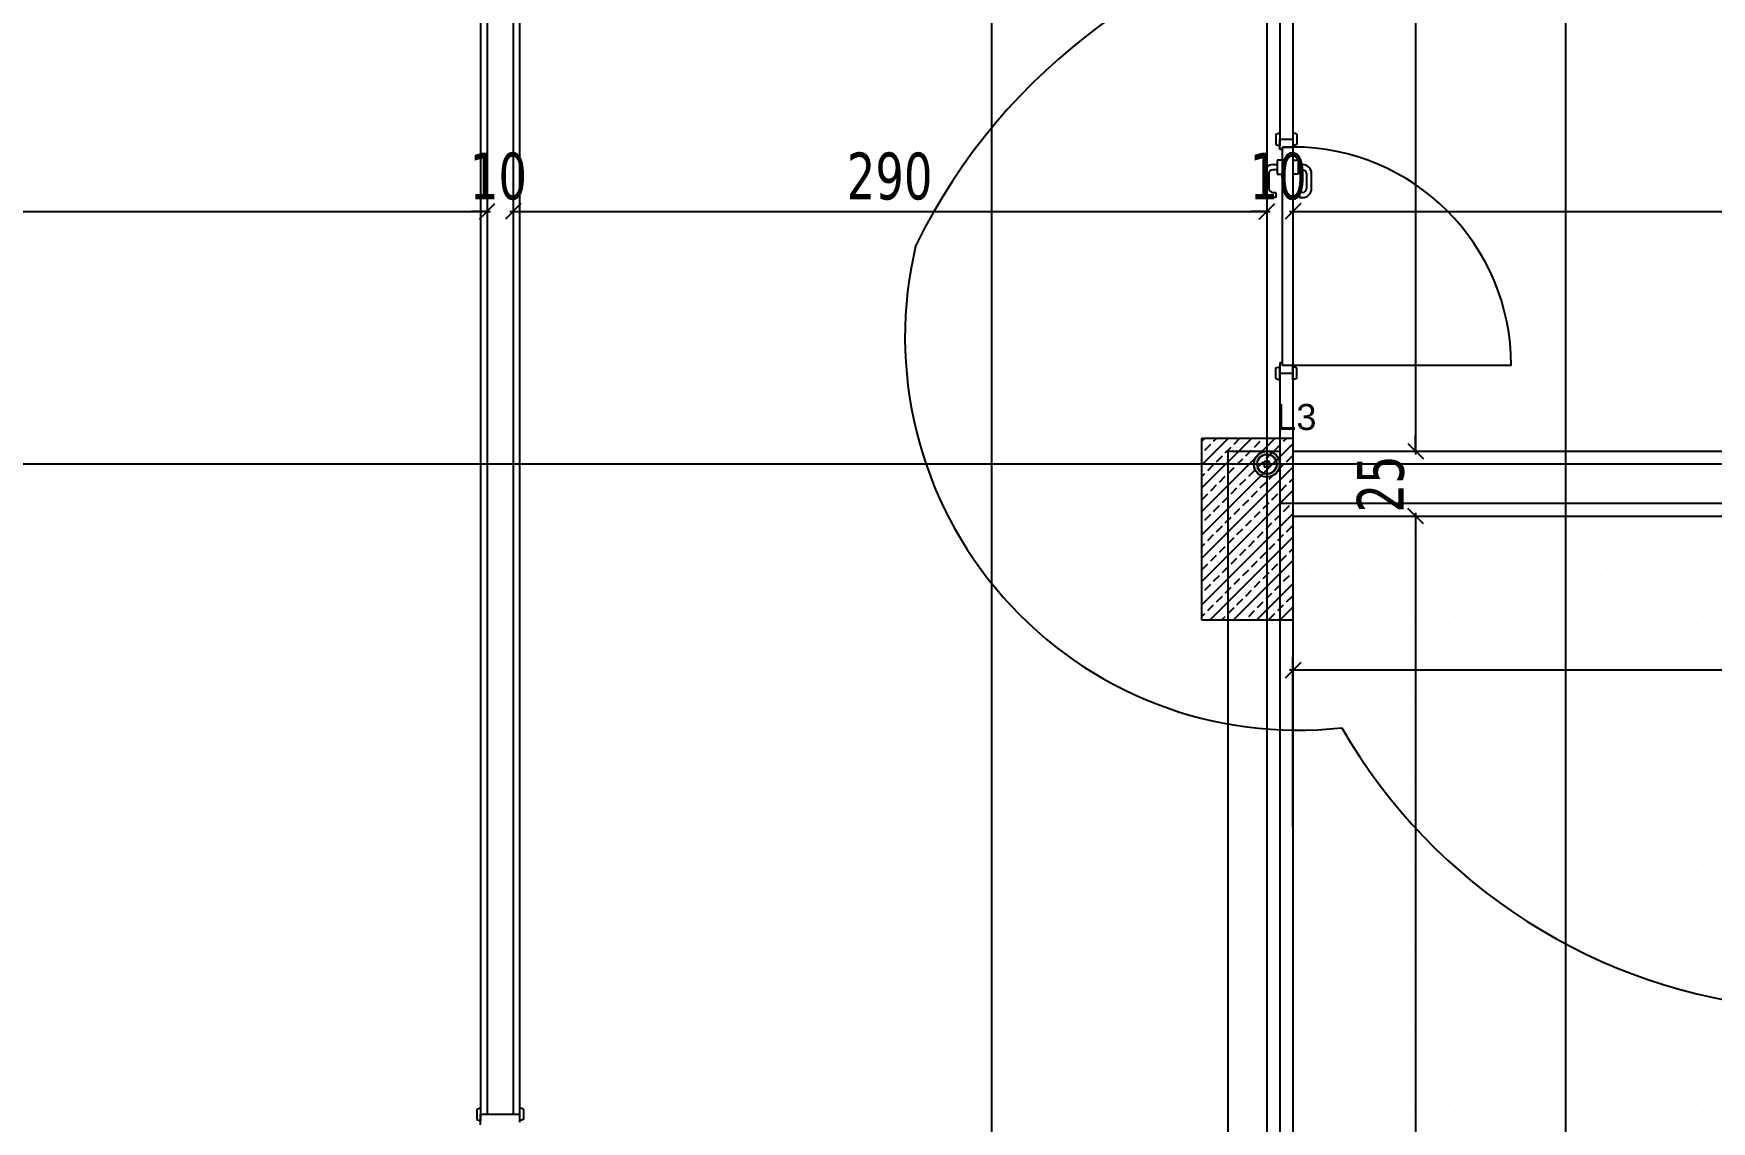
# Model space of a CAD drawing. Header units: millimetres. Extents: x 43168.9 to 43194.6, y -25545.1 to -25543.4.
# Drawn here: x 43177.534 to 43177.6631, y -25543.9605 to -25543.8768 of the extents above; entities that cross this region are included whole.
import ezdxf

# ---------------------------------------------------------------- set-up
doc = ezdxf.new("R2010")
doc.units = ezdxf.units.MM
doc.header["$LTSCALE"] = 200
doc.linetypes.add('DASHDOT', pattern=[1, 0.5, -0.25, 0, -0.25])
doc.linetypes.add('DASHDOT2', pattern=[0.5, 0.25, -0.125, 0, -0.125])
for name, color, linetype in [('aks_sgh', 5, 'DASHDOT2'), ('cam_sgh', 1, 'Continuous'), ('dograma_sgh', 43, 'Continuous'), ('duv_sgh', 4, 'Continuous'), ('gor-4_sgh', 17, 'Continuous'), ('kesitcizgisi_sgh', 22, 'Continuous'), ('kolon-b.a_sgh', 6, 'Continuous'), ('olcudis_sgh', 185, 'Continuous'), ('olcuic_sgh', 183, 'Continuous'), ('siva_sgh', 145, 'Continuous'), ('tarama-betonarme_sgh', 223, 'Continuous'), ('tarama-zemin_sgh', 197, 'Continuous')]:
    doc.layers.add(name, color=color, linetype=linetype)
doc.styles.add('1-200', font='arial.ttf', dxfattribs={"height": 60})
doc.styles.add('dim', font='VERDANA.TTF', dxfattribs={"width": 0.7})

msp = doc.modelspace()

# ---------------------------------------------------------------- hatches: boundary and pattern name
h = msp.add_hatch(color=256)
edge = h.paths.add_edge_path()
edge.add_arc((43177.62888, -25543.90991), 0.001, 0, 360)
edge = h.paths.add_edge_path(flags=16)
edge.add_arc((43177.62888, -25543.90991), 0.00075, 0, 360)

# ---------------------------------------------------------------- linework, layer by layer
at = {"color": 0, "linetype": 'ByBlock', "lineweight": -2}
for p, q in [((43177.56828, -25543.89106), (43177.56948, -25543.88986)), ((43177.56828, -25543.89106), (43177.56948, -25543.88986)), ((43177.57148, -25543.88986), (43177.57028, -25543.89106)), ((43177.57148, -25543.88986), (43177.57028, -25543.89106)), ((43177.62828, -25543.89106), (43177.62948, -25543.88986)), ((43177.62828, -25543.89106), (43177.62948, -25543.88986)), ((43177.63148, -25543.88986), (43177.63028, -25543.89106)), ((43177.63148, -25543.88986), (43177.63028, -25543.89106)), ((43177.63972, -25543.90831), (43177.64092, -25543.90951)), ((43177.63972, -25543.90831), (43177.64092, -25543.90951)), ((43177.62908, -25543.90971), (43177.62868, -25543.90971)), ((43177.62868, -25543.90971), (43177.62868, -25543.91011)), ((43177.62868, -25543.91011), (43177.62908, -25543.91011)), ((43177.62895, -25543.90984), (43177.62881, -25543.90998)), ((43177.62895, -25543.90998), (43177.62881, -25543.90984)), ((43177.62908, -25543.91011), (43177.62908, -25543.90971)), ((43177.64092, -25543.91451), (43177.63972, -25543.91331)), ((43177.64092, -25543.91451), (43177.63972, -25543.91331)), ((43177.63148, -25543.92516), (43177.63028, -25543.92636))]:
    msp.add_line(p, q, dxfattribs=at)
for p, q in [((43177.60188, -25543.89303), (43177.60188, -25543.89303)), ((43177.63464, -25543.93019), (43177.63464, -25543.93019))]:
    msp.add_line(p, q)
at = {"color": 0, "linetype": 'Continuous', "lineweight": -2}
for radius in [0.001, 0.00075]:
    msp.add_circle((43177.62888, -25543.90991), radius, dxfattribs=at)
for centre, radius, start, end in [((43177.64353, -25543.91362), 0.04646, 43.6908, 153.6908), ((43177.63127, -25543.90014), 0.03024, 166.3941, 276.3941), ((43177.67222, -25543.90849), 0.04339, 210.0021, 320.0021)]:
    msp.add_arc(centre, radius, start, end)
at = {"layer": 'aks_sgh'}
for p, q in [((43177.62888, -25543.74092), (43177.62888, -25544.60992)), ((43178.16688, -25543.90991), (43177.36488, -25543.90991))]:
    msp.add_line(p, q, dxfattribs=at)
at = {"layer": 'cam_sgh'}
for p, q in [((43177.62988, -25543.87092), (43177.62988, -25543.88491)), ((43177.63088, -25543.87092), (43177.63088, -25543.88491)), ((43177.62988, -25543.90291), (43177.62988, -25543.91291)), ((43177.63088, -25543.90191), (43177.63088, -25543.91291)), ((43177.62988, -25543.91291), (43177.62988, -25543.96592)), ((43177.62988, -25543.91291), (43177.76588, -25543.91291)), ((43177.63088, -25543.91391), (43177.63088, -25544.04592)), ((43177.63088, -25543.91391), (43177.76588, -25543.91391))]:
    msp.add_line(p, q, dxfattribs=at)
at = {"layer": 'dograma_sgh'}
for p, q in [((43177.62958, -25543.88451), (43177.62988, -25543.88441)), ((43177.62958, -25543.88451), (43177.62958, -25543.88531)), ((43177.62988, -25543.88441), (43177.62988, -25543.88541)), ((43177.62988, -25543.88491), (43177.63088, -25543.88491)), ((43177.62988, -25543.88571), (43177.62988, -25543.88491)), ((43177.63118, -25543.88451), (43177.63088, -25543.88441)), ((43177.63088, -25543.88441), (43177.63088, -25543.88541)), ((43177.63088, -25543.88491), (43177.63088, -25543.88551)), ((43177.63118, -25543.88451), (43177.63118, -25543.88531)), ((43177.62958, -25543.88531), (43177.62988, -25543.88541)), ((43177.63008, -25543.88571), (43177.62988, -25543.88571)), ((43177.63008, -25543.88551), (43177.63088, -25543.88551)), ((43177.63008, -25543.90231), (43177.63008, -25543.88551)), ((43177.63058, -25543.88551), (43177.63008, -25543.88551)), ((43177.63008, -25543.88551), (43177.63008, -25543.88571)), ((43177.63088, -25543.88551), (43177.63058, -25543.88551)), ((43177.63118, -25543.88531), (43177.63088, -25543.88541)), ((43177.63088, -25543.88551), (43177.63088, -25543.90231)), ((43177.62864, -25543.8887), (43177.62864, -25543.88756)), ((43177.62904, -25543.88756), (43177.62904, -25543.8887)), ((43177.62934, -25543.88686), (43177.62968, -25543.88686)), ((43177.62968, -25543.88726), (43177.62934, -25543.88726)), ((43177.63008, -25543.88651), (43177.62968, -25543.88651)), ((43177.62968, -25543.88651), (43177.62968, -25543.88761)), ((43177.62968, -25543.88761), (43177.63008, -25543.88761)), ((43177.63088, -25543.88651), (43177.63128, -25543.88651)), ((43177.63128, -25543.88761), (43177.63088, -25543.88761)), ((43177.63128, -25543.88651), (43177.63128, -25543.88761)), ((43177.63162, -25543.88686), (43177.63128, -25543.88686)), ((43177.63128, -25543.88726), (43177.63162, -25543.88726)), ((43177.63192, -25543.88756), (43177.63192, -25543.8887)), ((43177.63232, -25543.8887), (43177.63232, -25543.88756)), ((43177.62934, -25543.889), (43177.62958, -25543.889)), ((43177.62958, -25543.8894), (43177.62934, -25543.8894)), ((43177.62958, -25543.889), (43177.62958, -25543.8894)), ((43177.63162, -25543.889), (43177.63138, -25543.889)), ((43177.63138, -25543.889), (43177.63138, -25543.8894)), ((43177.63138, -25543.8894), (43177.63162, -25543.8894)), ((43177.62958, -25543.90251), (43177.62988, -25543.90241)), ((43177.62958, -25543.90331), (43177.62958, -25543.90251)), ((43177.63008, -25543.90211), (43177.62988, -25543.90211)), ((43177.62988, -25543.90211), (43177.62988, -25543.90291)), ((43177.62988, -25543.90341), (43177.62988, -25543.90241)), ((43177.62988, -25543.90291), (43177.63088, -25543.90291)), ((43177.63008, -25543.90231), (43177.63008, -25543.90211)), ((43177.63088, -25543.90231), (43177.63008, -25543.90231)), ((43177.63058, -25543.90231), (43177.63008, -25543.90231)), ((43177.63088, -25543.90231), (43177.63058, -25543.90231)), ((43177.63088, -25543.90291), (43177.63088, -25543.90231)), ((43177.63118, -25543.90251), (43177.63088, -25543.90241)), ((43177.63088, -25543.90341), (43177.63088, -25543.90241)), ((43177.63118, -25543.90331), (43177.63118, -25543.90251)), ((43177.62958, -25543.90331), (43177.62988, -25543.90341)), ((43177.63118, -25543.90331), (43177.63088, -25543.90341)), ((43177.56808, -25543.95952), (43177.56838, -25543.95942)), ((43177.56808, -25543.95952), (43177.56808, -25543.96032)), ((43177.56838, -25543.95942), (43177.56838, -25543.96042)), ((43177.56838, -25543.95992), (43177.57138, -25543.95992)), ((43177.56838, -25543.96072), (43177.56838, -25543.95992)), ((43177.57168, -25543.95952), (43177.57138, -25543.95942)), ((43177.57138, -25543.95942), (43177.57138, -25543.96042)), ((43177.57138, -25543.95992), (43177.57138, -25543.96052)), ((43177.57168, -25543.95952), (43177.57168, -25543.96032)), ((43177.56808, -25543.96032), (43177.56838, -25543.96042)), ((43177.57168, -25543.96032), (43177.57138, -25543.96042))]:
    msp.add_line(p, q, dxfattribs=at)
at = {"layer": 'dograma_sgh', "color": 145}
msp.add_line((43177.64768, -25543.90231), (43177.63088, -25543.90231), dxfattribs=at)
msp.add_arc((43177.63088, -25543.90231), 0.0168, 0, 90, dxfattribs=at)
at = {"layer": 'dograma_sgh'}
for centre, radius, start, end in [((43177.62934, -25543.88756), 0.0007, 90, 180), ((43177.62934, -25543.88756), 0.0003, 90, 180), ((43177.63162, -25543.88756), 0.0007, 360, 90), ((43177.63162, -25543.88756), 0.0003, 360, 90), ((43177.62934, -25543.8887), 0.0007, 180, 270), ((43177.62934, -25543.8887), 0.0003, 180, 270), ((43177.63162, -25543.8887), 0.0003, 270, 360), ((43177.63162, -25543.8887), 0.0007, 270, 360)]:
    msp.add_arc(centre, radius, start, end, dxfattribs=at)
at = {"layer": 'duv_sgh'}
for p, q in [((43177.56888, -25543.87092), (43177.56888, -25543.95992)), ((43177.57088, -25543.87092), (43177.57088, -25543.95992)), ((43177.62988, -25543.88491), (43177.63088, -25543.88491)), ((43177.62988, -25543.90291), (43177.63088, -25543.90291)), ((43177.56838, -25543.95992), (43177.57138, -25543.95992))]:
    msp.add_line(p, q, dxfattribs=at)
at = {"layer": 'gor-4_sgh'}
for p, q in [((43177.62588, -25543.90891), (43177.62588, -25543.96592)), ((43177.62588, -25543.90891), (43177.62988, -25543.90891)), ((43177.63088, -25543.90891), (43177.76588, -25543.90891))]:
    msp.add_line(p, q, dxfattribs=at)
at = {"layer": 'kesitcizgisi_sgh', "linetype": 'DASHDOT'}
msp.add_line((43177.65188, -25544.61379), (43177.65188, -25543.80816), dxfattribs=at)
at = {"layer": 'kolon-b.a_sgh'}
for p, q in [((43177.62388, -25543.90791), (43177.63088, -25543.90791)), ((43177.62388, -25543.92191), (43177.62388, -25543.90791)), ((43177.63088, -25543.90791), (43177.63088, -25543.92191)), ((43177.63088, -25543.92191), (43177.62388, -25543.92191))]:
    msp.add_line(p, q, dxfattribs=at)
at = {"layer": 'olcudis_sgh'}
for p, q in [((43177.63088, -25543.93776), (43177.63088, -25543.92476)), ((43177.90113, -25543.92576), (43177.63063, -25543.92576))]:
    msp.add_line(p, q, dxfattribs=at)
at = {"layer": 'olcuic_sgh'}
for p, q in [((43177.64032, -25543.81267), (43177.64032, -25543.90916)), ((43177.60769, -25543.87067), (43177.60769, -25544.54617)), ((43177.62888, -25543.87846), (43177.62888, -25543.89146)), ((43177.62888, -25543.87846), (43177.62888, -25543.89146)), ((43177.63088, -25543.87846), (43177.63088, -25543.89146)), ((43177.63088, -25543.87846), (43177.63088, -25543.89146)), ((43177.56888, -25543.886), (43177.56888, -25543.89146)), ((43177.56888, -25543.886), (43177.56888, -25543.89146)), ((43177.57088, -25543.886), (43177.57088, -25543.89146)), ((43177.57088, -25543.886), (43177.57088, -25543.89146)), ((43177.43663, -25543.89046), (43177.56913, -25543.89046)), ((43177.56888, -25543.89046), (43177.56768, -25543.89046)), ((43177.57063, -25543.89046), (43177.62913, -25543.89046)), ((43177.57088, -25543.89046), (43177.57208, -25543.89046)), ((43177.62888, -25543.89046), (43177.62768, -25543.89046)), ((43177.63063, -25543.89046), (43177.76513, -25543.89046)), ((43177.63088, -25543.89046), (43177.63208, -25543.89046)), ((43177.64032, -25543.90891), (43177.64032, -25543.90771)), ((43177.63288, -25543.90891), (43177.64132, -25543.90891)), ((43177.63288, -25543.90891), (43177.64132, -25543.90891)), ((43177.63288, -25543.91391), (43177.64132, -25543.91391)), ((43177.63288, -25543.91391), (43177.64132, -25543.91391)), ((43177.64032, -25543.91366), (43177.64032, -25544.04617)), ((43177.64032, -25543.91391), (43177.64032, -25543.91511))]:
    msp.add_line(p, q, dxfattribs=at)
at = {"layer": 'siva_sgh'}
for p, q in [((43177.56838, -25543.87142), (43177.56838, -25543.95992)), ((43177.57138, -25543.87142), (43177.57138, -25543.95992))]:
    msp.add_line(p, q, dxfattribs=at)
at = {"layer": 'tarama-betonarme_sgh'}
for p, q in [((43177.62388, -25543.90815), (43177.62412, -25543.90791)), ((43177.62388, -25543.90995), (43177.62592, -25543.90791)), ((43177.62388, -25543.91174), (43177.62771, -25543.90791)), ((43177.62388, -25543.91354), (43177.62951, -25543.90791)), ((43177.62388, -25543.91534), (43177.63088, -25543.90834)), ((43177.62478, -25543.90815), (43177.62502, -25543.90791)), ((43177.62635, -25543.90837), (43177.6268, -25543.90792)), ((43177.62792, -25543.9086), (43177.62837, -25543.90815)), ((43177.6286, -25543.90792), (43177.62861, -25543.90791)), ((43177.63017, -25543.90815), (43177.63041, -25543.90791)), ((43177.62388, -25543.90905), (43177.62388, -25543.90904)), ((43177.62411, -25543.90882), (43177.62456, -25543.90837)), ((43177.62501, -25543.90972), (43177.62546, -25543.90927)), ((43177.62568, -25543.90904), (43177.62613, -25543.9086)), ((43177.62658, -25543.90994), (43177.62703, -25543.90949)), ((43177.62725, -25543.90927), (43177.6277, -25543.90882)), ((43177.62882, -25543.90949), (43177.62927, -25543.90904)), ((43177.6295, -25543.90882), (43177.62995, -25543.90837)), ((43177.63039, -25543.90972), (43177.63084, -25543.90927)), ((43177.62388, -25543.91713), (43177.63088, -25543.91013)), ((43177.62388, -25543.91085), (43177.62411, -25543.91062)), ((43177.62433, -25543.91039), (43177.62478, -25543.90994)), ((43177.62523, -25543.91129), (43177.62568, -25543.91084)), ((43177.6259, -25543.91062), (43177.62635, -25543.91017)), ((43177.62748, -25543.91084), (43177.62792, -25543.91039)), ((43177.62815, -25543.91017), (43177.6286, -25543.90972)), ((43177.62905, -25543.91107), (43177.6295, -25543.91062)), ((43177.62972, -25543.91039), (43177.63017, -25543.90994)), ((43177.62388, -25543.91893), (43177.63088, -25543.91193)), ((43177.62388, -25543.91264), (43177.62433, -25543.91219)), ((43177.62456, -25543.91196), (43177.62501, -25543.91151)), ((43177.62613, -25543.91219), (43177.62658, -25543.91174)), ((43177.6268, -25543.91151), (43177.62725, -25543.91107)), ((43177.6277, -25543.91241), (43177.62815, -25543.91196)), ((43177.62837, -25543.91174), (43177.62882, -25543.91129)), ((43177.62927, -25543.91264), (43177.62972, -25543.91219)), ((43177.62995, -25543.91196), (43177.63039, -25543.91151)), ((43177.63062, -25543.91129), (43177.63088, -25543.91103)), ((43177.62478, -25543.91354), (43177.62523, -25543.91309)), ((43177.62546, -25543.91286), (43177.6259, -25543.91241)), ((43177.62635, -25543.91376), (43177.6268, -25543.91331)), ((43177.62703, -25543.91309), (43177.62748, -25543.91264)), ((43177.6286, -25543.91331), (43177.62905, -25543.91286)), ((43177.63017, -25543.91354), (43177.63062, -25543.91309)), ((43177.63084, -25543.91286), (43177.63088, -25543.91283)), ((43177.62388, -25543.92072), (43177.63088, -25543.91372)), ((43177.62388, -25543.91444), (43177.62388, -25543.91443)), ((43177.62411, -25543.91421), (43177.62456, -25543.91376)), ((43177.62501, -25543.91511), (43177.62546, -25543.91466)), ((43177.62568, -25543.91443), (43177.62613, -25543.91398)), ((43177.62725, -25543.91466), (43177.6277, -25543.91421)), ((43177.62792, -25543.91398), (43177.62837, -25543.91354)), ((43177.62882, -25543.91488), (43177.62927, -25543.91443)), ((43177.6295, -25543.91421), (43177.62995, -25543.91376)), ((43177.63039, -25543.91511), (43177.63084, -25543.91466)), ((43177.62388, -25543.91623), (43177.62411, -25543.916)), ((43177.62433, -25543.91578), (43177.62478, -25543.91533)), ((43177.62449, -25543.92191), (43177.63088, -25543.91552)), ((43177.6259, -25543.916), (43177.62635, -25543.91556)), ((43177.62658, -25543.91533), (43177.62703, -25543.91488)), ((43177.62748, -25543.91623), (43177.62792, -25543.91578)), ((43177.62815, -25543.91556), (43177.6286, -25543.91511)), ((43177.62905, -25543.91645), (43177.6295, -25543.916)), ((43177.62972, -25543.91578), (43177.63017, -25543.91533)), ((43177.62456, -25543.91735), (43177.62501, -25543.9169)), ((43177.62523, -25543.91668), (43177.62568, -25543.91623)), ((43177.62613, -25543.91758), (43177.62658, -25543.91713)), ((43177.62628, -25543.92191), (43177.63088, -25543.91732)), ((43177.6268, -25543.9169), (43177.62725, -25543.91645)), ((43177.6277, -25543.9178), (43177.62815, -25543.91735)), ((43177.62837, -25543.91713), (43177.62882, -25543.91668)), ((43177.62995, -25543.91735), (43177.63039, -25543.9169)), ((43177.63062, -25543.91668), (43177.63088, -25543.91642)), ((43177.62388, -25543.91803), (43177.62433, -25543.91758)), ((43177.62478, -25543.91892), (43177.62523, -25543.91847)), ((43177.62546, -25543.91825), (43177.6259, -25543.9178)), ((43177.62703, -25543.91847), (43177.62748, -25543.91803)), ((43177.6286, -25543.9187), (43177.62905, -25543.91825)), ((43177.62927, -25543.91803), (43177.62972, -25543.91758)), ((43177.63017, -25543.91892), (43177.63062, -25543.91847)), ((43177.63084, -25543.91825), (43177.63088, -25543.91821)), ((43177.62388, -25543.91983), (43177.62388, -25543.91982)), ((43177.62411, -25543.9196), (43177.62456, -25543.91915)), ((43177.62568, -25543.91982), (43177.62613, -25543.91937)), ((43177.62635, -25543.91915), (43177.6268, -25543.9187)), ((43177.62725, -25543.92005), (43177.6277, -25543.9196)), ((43177.62792, -25543.91937), (43177.62837, -25543.91892)), ((43177.62808, -25543.92191), (43177.63088, -25543.91911)), ((43177.62882, -25543.92027), (43177.62927, -25543.91982)), ((43177.6295, -25543.9196), (43177.62995, -25543.91915)), ((43177.62433, -25543.92117), (43177.62478, -25543.92072)), ((43177.62501, -25543.92049), (43177.62546, -25543.92005)), ((43177.6259, -25543.92139), (43177.62635, -25543.92094)), ((43177.62658, -25543.92072), (43177.62703, -25543.92027)), ((43177.62748, -25543.92162), (43177.62792, -25543.92117)), ((43177.62815, -25543.92094), (43177.6286, -25543.92049)), ((43177.62972, -25543.92117), (43177.63017, -25543.92072)), ((43177.62988, -25543.92191), (43177.63088, -25543.92091)), ((43177.63039, -25543.92049), (43177.63084, -25543.92005)), ((43177.62388, -25543.92162), (43177.62411, -25543.92139)), ((43177.62539, -25543.92191), (43177.62568, -25543.92162)), ((43177.62718, -25543.92191), (43177.62725, -25543.92184)), ((43177.62905, -25543.92184), (43177.6295, -25543.92139)), ((43177.63078, -25543.92191), (43177.63088, -25543.92181))]:
    msp.add_line(p, q, dxfattribs=at)
at = {"layer": 'tarama-zemin_sgh'}
for p, q in [((43177.6323, -25543.9121), (43177.6323, -25543.9121)), ((43177.63547, -25543.9121), (43177.63547, -25543.9121)), ((43177.63865, -25543.9121), (43177.63865, -25543.9121)), ((43177.64182, -25543.9121), (43177.64182, -25543.9121)), ((43177.645, -25543.9121), (43177.645, -25543.9121)), ((43177.64817, -25543.9121), (43177.64817, -25543.9121)), ((43177.65135, -25543.9121), (43177.65135, -25543.9121)), ((43177.65452, -25543.9121), (43177.65452, -25543.9121)), ((43177.6577, -25543.9121), (43177.6577, -25543.9121)), ((43177.66087, -25543.9121), (43177.66087, -25543.9121)), ((43177.63389, -25543.91528), (43177.63389, -25543.91528)), ((43177.63706, -25543.91528), (43177.63706, -25543.91528)), ((43177.64024, -25543.91528), (43177.64024, -25543.91528)), ((43177.64341, -25543.91528), (43177.64341, -25543.91528)), ((43177.64659, -25543.91528), (43177.64659, -25543.91528)), ((43177.64976, -25543.91528), (43177.64976, -25543.91528)), ((43177.65294, -25543.91528), (43177.65294, -25543.91528)), ((43177.65611, -25543.91528), (43177.65611, -25543.91528)), ((43177.65929, -25543.91528), (43177.65929, -25543.91528)), ((43177.66246, -25543.91528), (43177.66246, -25543.91528)), ((43177.6323, -25543.91845), (43177.6323, -25543.91845)), ((43177.63547, -25543.91845), (43177.63547, -25543.91845)), ((43177.63865, -25543.91845), (43177.63865, -25543.91845)), ((43177.64182, -25543.91845), (43177.64182, -25543.91845)), ((43177.645, -25543.91845), (43177.645, -25543.91845)), ((43177.64817, -25543.91845), (43177.64817, -25543.91845)), ((43177.65135, -25543.91845), (43177.65135, -25543.91845)), ((43177.65452, -25543.91845), (43177.65452, -25543.91845)), ((43177.6577, -25543.91845), (43177.6577, -25543.91845)), ((43177.66087, -25543.91845), (43177.66087, -25543.91845)), ((43177.63389, -25543.92163), (43177.63389, -25543.92163)), ((43177.63706, -25543.92163), (43177.63706, -25543.92163)), ((43177.64024, -25543.92163), (43177.64024, -25543.92163)), ((43177.64341, -25543.92163), (43177.64341, -25543.92163)), ((43177.64659, -25543.92163), (43177.64659, -25543.92163)), ((43177.64976, -25543.92163), (43177.64976, -25543.92163)), ((43177.65294, -25543.92163), (43177.65294, -25543.92163)), ((43177.65611, -25543.92163), (43177.65611, -25543.92163)), ((43177.65929, -25543.92163), (43177.65929, -25543.92163)), ((43177.66246, -25543.92163), (43177.66246, -25543.92163)), ((43177.6323, -25543.9248), (43177.6323, -25543.9248)), ((43177.63547, -25543.9248), (43177.63547, -25543.9248)), ((43177.63865, -25543.9248), (43177.63865, -25543.9248)), ((43177.64182, -25543.9248), (43177.64182, -25543.9248)), ((43177.645, -25543.9248), (43177.645, -25543.9248)), ((43177.64817, -25543.9248), (43177.64817, -25543.9248)), ((43177.65135, -25543.9248), (43177.65135, -25543.9248)), ((43177.65452, -25543.9248), (43177.65452, -25543.9248)), ((43177.6577, -25543.9248), (43177.6577, -25543.9248)), ((43177.66087, -25543.9248), (43177.66087, -25543.9248)), ((43177.63389, -25543.92798), (43177.63389, -25543.92798)), ((43177.63706, -25543.92798), (43177.63706, -25543.92798)), ((43177.64024, -25543.92798), (43177.64024, -25543.92798)), ((43177.64341, -25543.92798), (43177.64341, -25543.92798)), ((43177.64659, -25543.92798), (43177.64659, -25543.92798)), ((43177.64976, -25543.92798), (43177.64976, -25543.92798)), ((43177.65294, -25543.92798), (43177.65294, -25543.92798)), ((43177.65611, -25543.92798), (43177.65611, -25543.92798)), ((43177.65929, -25543.92798), (43177.65929, -25543.92798)), ((43177.66246, -25543.92798), (43177.66246, -25543.92798)), ((43177.6323, -25543.93115), (43177.6323, -25543.93115)), ((43177.63547, -25543.93115), (43177.63547, -25543.93115)), ((43177.63865, -25543.93115), (43177.63865, -25543.93115)), ((43177.64182, -25543.93115), (43177.64182, -25543.93115)), ((43177.645, -25543.93115), (43177.645, -25543.93115)), ((43177.64817, -25543.93115), (43177.64817, -25543.93115)), ((43177.65135, -25543.93115), (43177.65135, -25543.93115)), ((43177.65452, -25543.93115), (43177.65452, -25543.93115)), ((43177.6577, -25543.93115), (43177.6577, -25543.93115)), ((43177.66087, -25543.93115), (43177.66087, -25543.93115)), ((43177.63389, -25543.93433), (43177.63389, -25543.93433)), ((43177.63706, -25543.93433), (43177.63706, -25543.93433)), ((43177.64024, -25543.93433), (43177.64024, -25543.93433)), ((43177.64341, -25543.93433), (43177.64341, -25543.93433)), ((43177.64659, -25543.93433), (43177.64659, -25543.93433)), ((43177.64976, -25543.93433), (43177.64976, -25543.93433)), ((43177.65294, -25543.93433), (43177.65294, -25543.93433)), ((43177.65611, -25543.93433), (43177.65611, -25543.93433)), ((43177.65929, -25543.93433), (43177.65929, -25543.93433)), ((43177.66246, -25543.93433), (43177.66246, -25543.93433)), ((43177.6323, -25543.9375), (43177.6323, -25543.9375)), ((43177.63547, -25543.9375), (43177.63547, -25543.9375)), ((43177.63865, -25543.9375), (43177.63865, -25543.9375)), ((43177.64182, -25543.9375), (43177.64182, -25543.9375)), ((43177.645, -25543.9375), (43177.645, -25543.9375)), ((43177.64817, -25543.9375), (43177.64817, -25543.9375)), ((43177.65135, -25543.9375), (43177.65135, -25543.9375)), ((43177.65452, -25543.9375), (43177.65452, -25543.9375)), ((43177.6577, -25543.9375), (43177.6577, -25543.9375)), ((43177.66087, -25543.9375), (43177.66087, -25543.9375)), ((43177.63389, -25543.94068), (43177.63389, -25543.94068)), ((43177.63706, -25543.94068), (43177.63706, -25543.94068)), ((43177.64024, -25543.94068), (43177.64024, -25543.94068)), ((43177.64341, -25543.94068), (43177.64341, -25543.94068)), ((43177.64659, -25543.94068), (43177.64659, -25543.94068)), ((43177.64976, -25543.94068), (43177.64976, -25543.94068)), ((43177.65294, -25543.94068), (43177.65294, -25543.94068)), ((43177.65611, -25543.94068), (43177.65611, -25543.94068)), ((43177.65929, -25543.94068), (43177.65929, -25543.94068)), ((43177.66246, -25543.94068), (43177.66246, -25543.94068)), ((43177.6323, -25543.94385), (43177.6323, -25543.94385)), ((43177.63547, -25543.94385), (43177.63547, -25543.94385)), ((43177.63865, -25543.94385), (43177.63865, -25543.94385)), ((43177.64182, -25543.94385), (43177.64182, -25543.94385)), ((43177.645, -25543.94385), (43177.645, -25543.94385)), ((43177.64817, -25543.94385), (43177.64817, -25543.94385)), ((43177.65135, -25543.94385), (43177.65135, -25543.94385)), ((43177.65452, -25543.94385), (43177.65452, -25543.94385)), ((43177.6577, -25543.94385), (43177.6577, -25543.94385)), ((43177.66087, -25543.94385), (43177.66087, -25543.94385)), ((43177.63389, -25543.94703), (43177.63389, -25543.94703)), ((43177.63706, -25543.94703), (43177.63706, -25543.94703)), ((43177.64024, -25543.94703), (43177.64024, -25543.94703)), ((43177.64341, -25543.94703), (43177.64341, -25543.94703)), ((43177.64659, -25543.94703), (43177.64659, -25543.94703)), ((43177.64976, -25543.94703), (43177.64976, -25543.94703)), ((43177.65294, -25543.94703), (43177.65294, -25543.94703)), ((43177.65611, -25543.94703), (43177.65611, -25543.94703)), ((43177.65929, -25543.94703), (43177.65929, -25543.94703)), ((43177.66246, -25543.94703), (43177.66246, -25543.94703)), ((43177.6323, -25543.9502), (43177.6323, -25543.9502)), ((43177.63547, -25543.9502), (43177.63547, -25543.9502)), ((43177.63865, -25543.9502), (43177.63865, -25543.9502)), ((43177.64182, -25543.9502), (43177.64182, -25543.9502)), ((43177.645, -25543.9502), (43177.645, -25543.9502)), ((43177.64817, -25543.9502), (43177.64817, -25543.9502)), ((43177.65135, -25543.9502), (43177.65135, -25543.9502)), ((43177.65452, -25543.9502), (43177.65452, -25543.9502)), ((43177.6577, -25543.9502), (43177.6577, -25543.9502)), ((43177.66087, -25543.9502), (43177.66087, -25543.9502)), ((43177.63389, -25543.95338), (43177.63389, -25543.95338)), ((43177.63706, -25543.95338), (43177.63706, -25543.95338)), ((43177.64024, -25543.95338), (43177.64024, -25543.95338)), ((43177.64341, -25543.95338), (43177.64341, -25543.95338)), ((43177.64659, -25543.95338), (43177.64659, -25543.95338)), ((43177.64976, -25543.95338), (43177.64976, -25543.95338)), ((43177.65294, -25543.95338), (43177.65294, -25543.95338)), ((43177.65611, -25543.95338), (43177.65611, -25543.95338)), ((43177.65929, -25543.95338), (43177.65929, -25543.95338)), ((43177.66246, -25543.95338), (43177.66246, -25543.95338)), ((43177.6323, -25543.95655), (43177.6323, -25543.95655)), ((43177.63547, -25543.95655), (43177.63547, -25543.95655)), ((43177.63865, -25543.95655), (43177.63865, -25543.95655)), ((43177.64182, -25543.95655), (43177.64182, -25543.95655)), ((43177.645, -25543.95655), (43177.645, -25543.95655)), ((43177.64817, -25543.95655), (43177.64817, -25543.95655)), ((43177.65135, -25543.95655), (43177.65135, -25543.95655)), ((43177.65452, -25543.95655), (43177.65452, -25543.95655)), ((43177.6577, -25543.95655), (43177.6577, -25543.95655)), ((43177.66087, -25543.95655), (43177.66087, -25543.95655)), ((43177.63389, -25543.95973), (43177.63389, -25543.95973)), ((43177.63706, -25543.95973), (43177.63706, -25543.95973)), ((43177.64024, -25543.95973), (43177.64024, -25543.95973)), ((43177.64341, -25543.95973), (43177.64341, -25543.95973)), ((43177.64659, -25543.95973), (43177.64659, -25543.95973)), ((43177.64976, -25543.95973), (43177.64976, -25543.95973)), ((43177.65294, -25543.95973), (43177.65294, -25543.95973)), ((43177.65611, -25543.95973), (43177.65611, -25543.95973)), ((43177.65929, -25543.95973), (43177.65929, -25543.95973)), ((43177.66246, -25543.95973), (43177.66246, -25543.95973))]:
    msp.add_line(p, q, dxfattribs=at)

# ---------------------------------------------------------------- texts
at = {"layer": 'aks_sgh', "style": '1-200'}
msp.add_text('L3', height=0.002, rotation=0, dxfattribs=at).set_placement((43177.62959, -25543.90728))
at = {"layer": 'olcuic_sgh', "color": 2, "style": 'dim', "width": 0.7}
for s, p in [('10', (43177.56755, -25543.88954)), ('290', (43177.59655, -25543.88954)), ('10', (43177.62755, -25543.88954))]:
    msp.add_text(s, height=0.0036, dxfattribs=at).set_placement(p)
msp.add_text('25', height=0.0036, rotation=90, dxfattribs=at).set_placement((43177.63941, -25543.91363))

doc.saveas('drawing.dxf')
